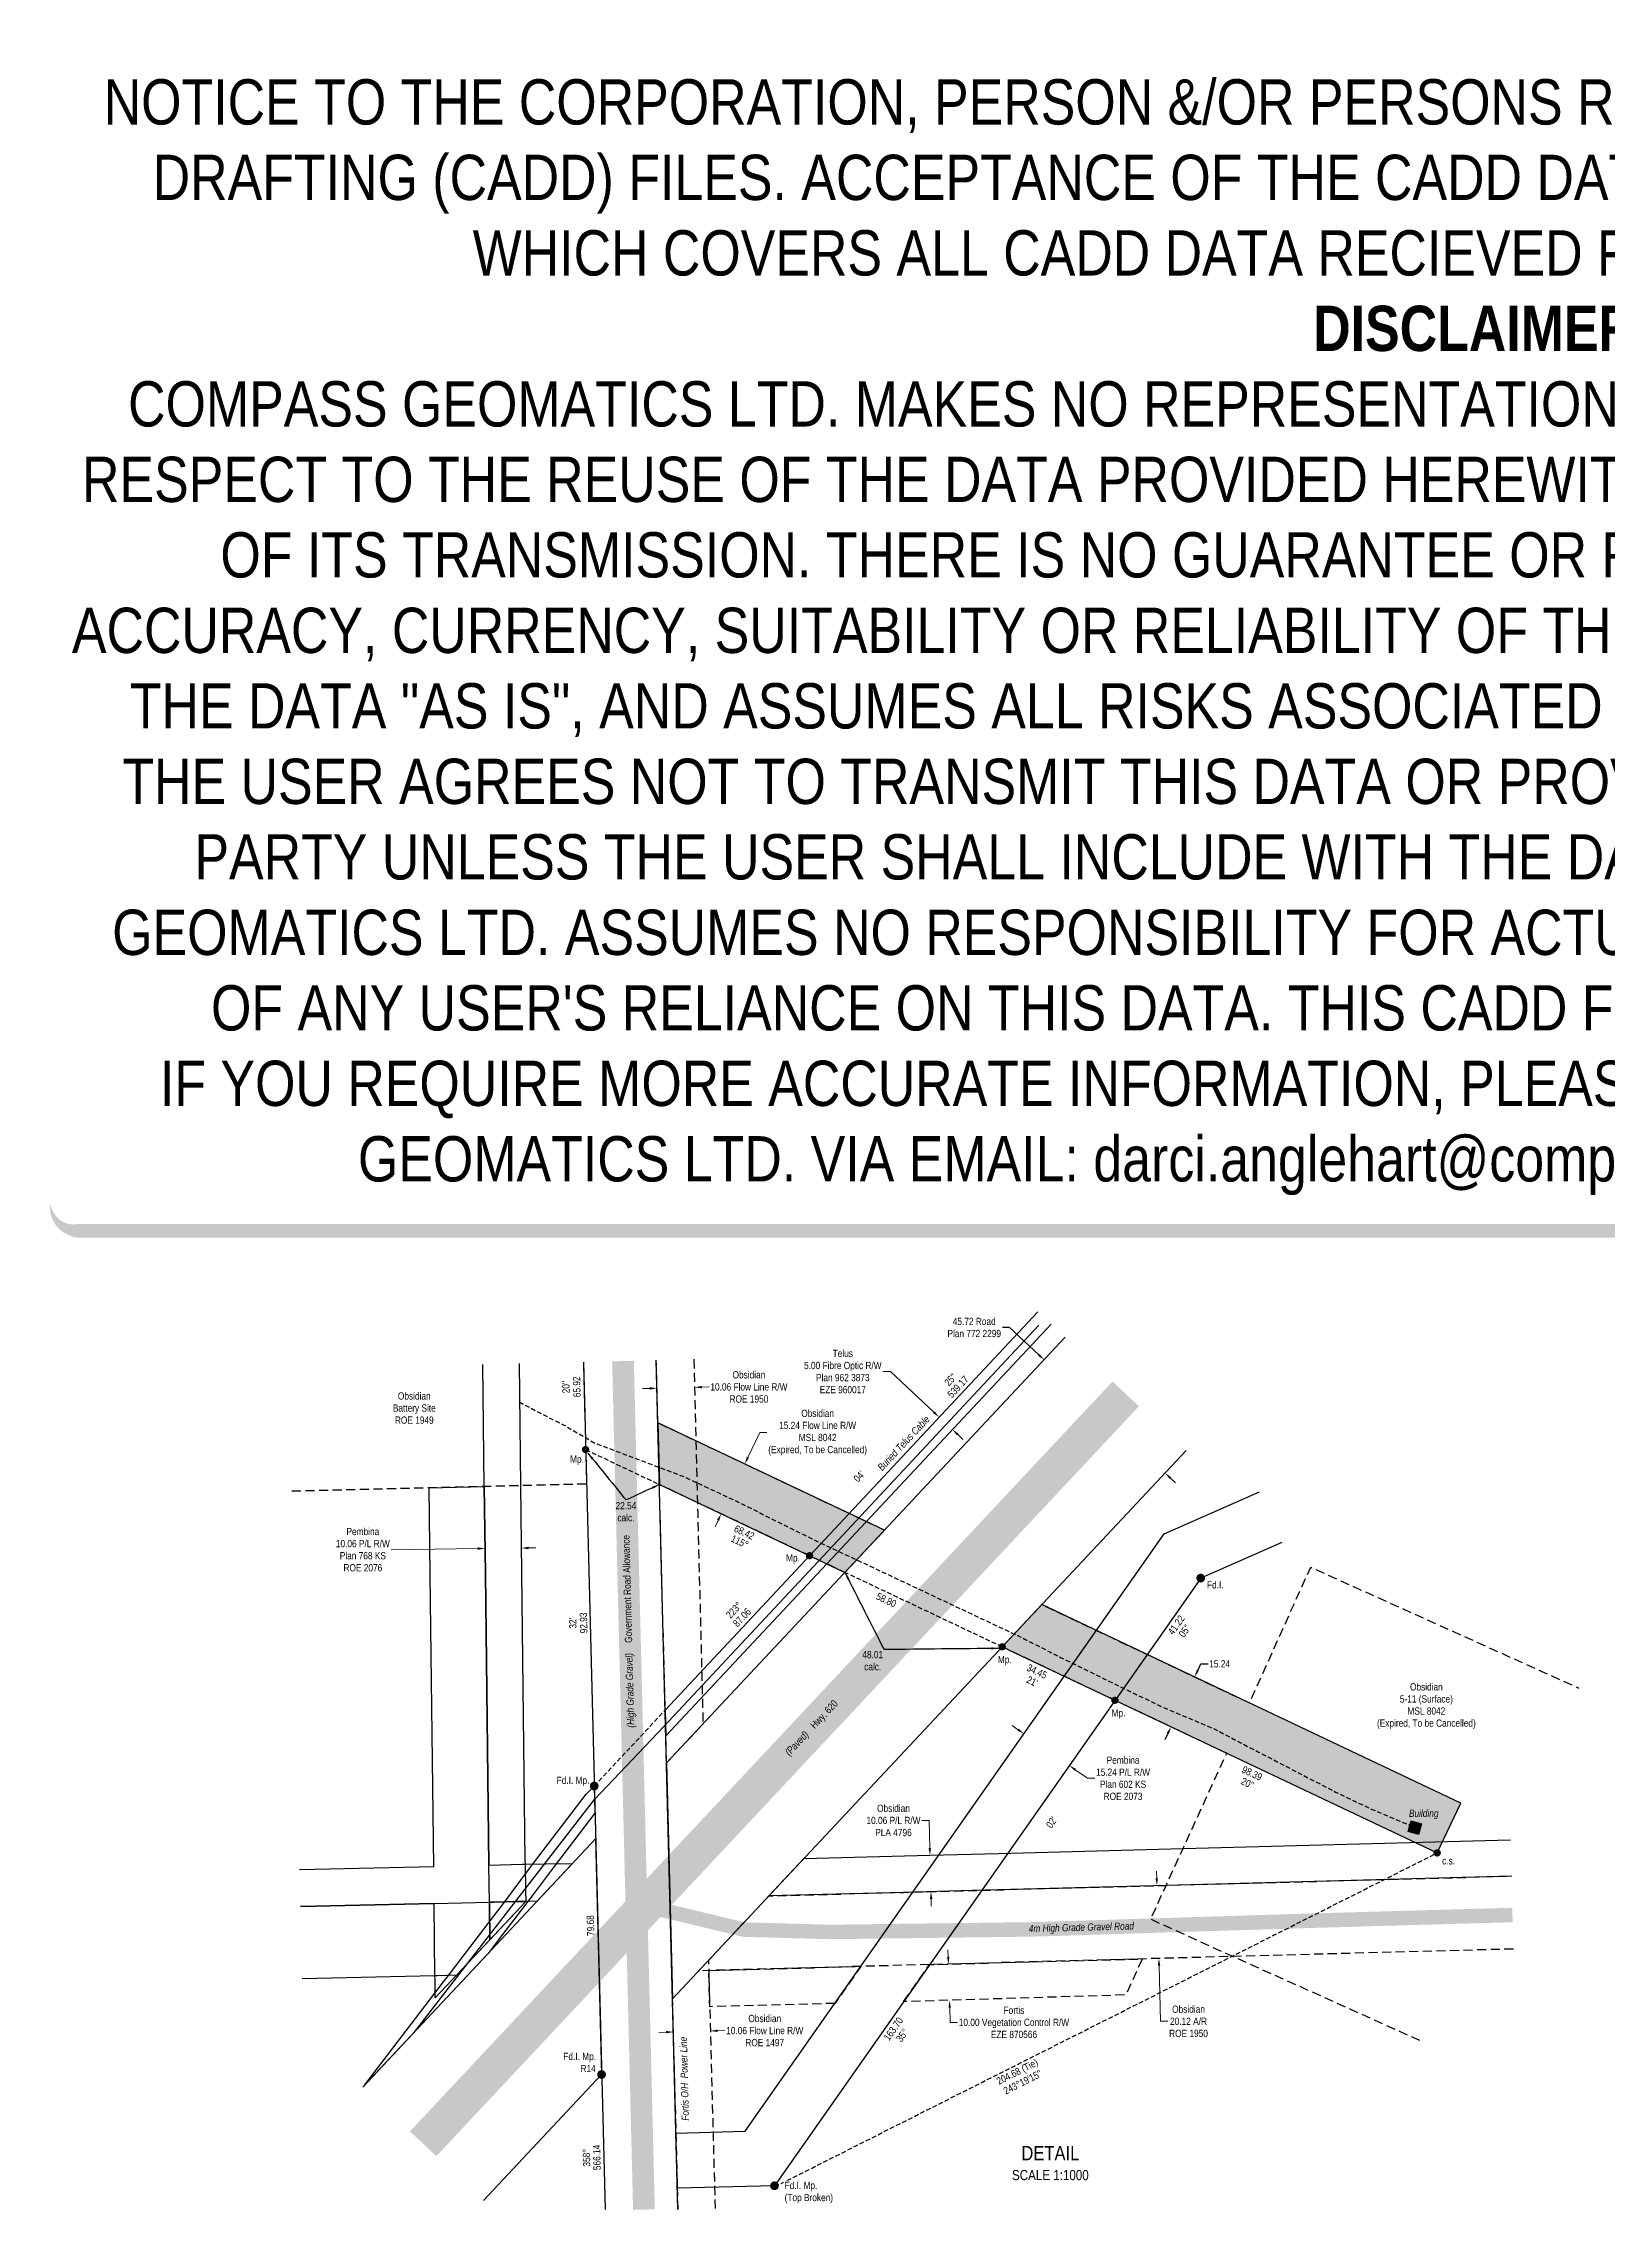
# Model space of a CAD drawing. Extents: x 616550 to 620498, y 5886906 to 5889910.
# Drawn here: x 616550 to 618707, y 5886906 to 5889910 of the extents above; entities that cross this region are included whole.
import ezdxf
from ezdxf.enums import TextEntityAlignment as Align

# ---------------------------------------------------------------- set-up
doc = ezdxf.new("R2010")
doc.units = 0
doc.header["$LTSCALE"] = 5
doc.header["$PDMODE"] = 34
doc.header["$PDSIZE"] = 0.03
for name, pattern in [('foc-ACCESSROAD', [3.75, 2.5, -1.25]), ('foc-FLOWLINE', [3.75, 2.5, -1.25]), ('foc-TIELINE', [1.875, 1.25, -0.625]), ('UG_PIPE', [1.875, 1.25, -0.625])]:
    doc.linetypes.add(name, pattern=pattern)
doc.layers.get('Defpoints').update_dxf_attribs({"color": 9})
for name, color, linetype in [('AS-PIPE-UG', 44, 'UG_PIPE'), ('AS-POWER', 104, 'foc-POWER'), ('AS-POWER-T', 104, 'Continuous'), ('AS-ROADS', 254, 'Continuous'), ('AS-TELUS', 224, 'foc-TEL'), ('C-AR', 13, 'foc-ACCESSROAD'), ('C-FLOWLINE', 13, 'foc-FLOWLINE'), ('C-RW', 13, 'Continuous'), ('C-WS', 13, 'foc-ACCESSROAD'), ('DETAIL-T', 7, 'Continuous'), ('F-EZE', 190, 'foc-FLOWLINE'), ('F-RW', 190, 'Continuous'), ('L-BD', 7, 'Continuous'), ('L-MON', 1, 'Continuous'), ('L-ROAD-T', 7, 'Continuous'), ('L-SEC', 7, 'Continuous'), ('L-TIE', 7, 'foc-TIELINE'), ('L-TITLEDB', 4, 'Continuous'), ('L-TITLEDB-T', 4, 'Continuous'), ('P-PROPOSED', 10, 'Continuous'), ('P-PROPOSED-H', 21, 'Continuous'), ('P-TXT', 4, 'Continuous')]:
    doc.layers.add(name, color=color, linetype=linetype)
doc.layers.add('AS-STRUCTURE', color=7, linetype='Continuous', lineweight=30, true_color=0x595959)
doc.layers.add('AS-STRUCTURE-H', color=7, linetype='Continuous', true_color=0xa8a8a8)
doc.layers.add('AS-STRUCTURE-T', color=7, linetype='Continuous', true_color=0x454545)
for name, color, linetype, lineweight in [('C-AR-T', 13, 'Continuous', 9), ('C-FLOWLINE-T', 13, 'Continuous', 9), ('C-RW-T', 13, 'Continuous', 9), ('C-WS-T', 13, 'Continuous', 9), ('F-EZE-T', 190, 'Continuous', 9), ('F-RW-T', 190, 'Continuous', 9), ('T-TEXT', 48, 'Continuous', 18)]:
    doc.layers.add(name, color=color, linetype=linetype, lineweight=lineweight)
doc.layers.add('DISCLAIMER', color=7, linetype='Continuous', plot=False)
doc.styles.add('80', font='ARIALN.TTF', dxfattribs={"height": 10})
doc.styles.add('80CG', font='ARIALN.TTF', dxfattribs={"height": 10})
doc.styles.add('80L', font='ARIALN.TTF', dxfattribs={"height": 10})
doc.styles.add('80LS', font='ARIALNI.TTF', dxfattribs={"height": 10})
doc.styles.add('foc-LtypeFont', font='ARIALN.TTF', dxfattribs={"height": 7.35})
doc.linetypes.add('foc-POWER', pattern='A,6,-1,["P",foc-LtypeFont,S=0.2,R=0,X=-0.625,Y=-0.75],-1.24,4', length=12.24)
doc.linetypes.add('foc-TEL', pattern='A,2,-1,["T",foc-LtypeFont,S=0.2,R=0,X=-0.425,Y=-0.75],-1.24,8', length=12.24)
doc.dimstyles.new('Compass 5 000', dxfattribs={"dimscale": 5, "dimtxt": 9, "dimasz": 2, "dimexe": 0.2, "dimexo": 0.0625, "dimgap": 0.5, "dimtad": 0, "dimtih": 1, "dimtoh": 1, "dimzin": 0, "dimdsep": 46, "dimtxsty": '80CG', "dimcen": 0.1, "dimse1": 1, "dimse2": 1, "dimclrd": 256, "dimclrt": 256, "dimaunit": 1, "dimadec": 4, "dimazin": 0, "dimtfac": 0.06, "dimtofl": 0, "dimtmove": 0, "dimatfit": 1, "dimfxl": 0.2, "dimtolj": 1, "dimtzin": 0, "dimlwd": -1, "dimarcsym": 0})

# ---------------------------------------------------------------- blocks, each defined once
blk = doc.blocks.new('fdia')
at = {"color": 255, "const_width": 1}
blk.add_lwpolyline([(-0.5, 0, 1), (0.5, 0, 1)], format="xyb", close=True, dxfattribs=at)
blk = doc.blocks.new('Fdiaa')
blk.add_blockref('fdia', (0, 0))
blk = doc.blocks.new('fdib')
at = {"color": 1, "const_width": 1.6}
blk.add_lwpolyline([(-0.4, 0, 1), (0.4, 0, 1)], format="xyb", close=True, dxfattribs=at)
at = {"color": 1}
blk.add_circle((0, 0), 0.8, dxfattribs=at)
blk = doc.blocks.new('Fdibb')
blk.add_blockref('fdib', (0, 0))
blk = doc.blocks.new('fdicc')
for name in ['Fdibb', 'Fdiaa']:
    blk.add_blockref(name, (0, 0))
blk = doc.blocks.new('FDI')
blk.add_blockref('fdicc', (0, 0))
blk = doc.blocks.new('PLIA')
at = {"color": 255, "const_width": 1}
blk.add_lwpolyline([(-0.5, 0, 1), (0.5, 0, 1)], format="xyb", close=True, dxfattribs=at)
blk = doc.blocks.new('PLIAA')
blk.add_blockref('PLIA', (0, 0))
blk = doc.blocks.new('PLIB')
at = {"color": 1}
blk.add_circle((0, 0), 0.8, dxfattribs=at)
blk = doc.blocks.new('PLIBB')
blk.add_blockref('PLIB', (0, 0))
blk = doc.blocks.new('PLICC')
for name in ['PLIAA', 'PLIBB']:
    blk.add_blockref(name, (0, 0))
blk = doc.blocks.new('PLI')
blk.add_blockref('PLICC', (0, 0))
blk = doc.blocks.new('*D454')
at = {"layer": 'Defpoints', "color": 0, "transparency": 16777216}
for p in [(618141.3, 5887654.5), (618105.2, 5887587.3), (618108.7, 5887585.6)]:
    blk.add_point(p, dxfattribs=at)
at = {"layer": 'P-TXT', "transparency": 16777216}
for p, q in [((618142.1, 5887665.2), (618146.3, 5887674.2)), ((618146.3, 5887674.2), (618156.3, 5887674.2)), ((618100.9, 5887578.3), (618096.6, 5887569.2))]:
    blk.add_line(p, q, dxfattribs=at)
for points in [[(618140.6, 5887665.9), (618143.6, 5887664.5), (618137.8, 5887656.2)], [(618099.4, 5887579), (618102.4, 5887577.6), (618105.2, 5887587.3)]]:
    blk.add_solid(points, dxfattribs=at)
at = {"layer": 'P-TXT', "transparency": 16777216, "insert": (618172.3, 5887674.2), "char_height": 10, "attachment_point": 5, "style": '80CG'}
blk.add_mtext('\\A1;15.24', dxfattribs=at)
blk = doc.blocks.new('*D455')
at = {"layer": 'C-FLOWLINE-T', "transparency": 16777216}
for p, q in [((617521.6, 5887959.2), (617537.9, 5887993.5)), ((617537.9, 5887993.5), (617547.9, 5887993.5)), ((617480.4, 5887872.3), (617476.2, 5887863.2))]:
    blk.add_line(p, q, dxfattribs=at)
for points in [[(617520.1, 5887959.9), (617523.1, 5887958.5), (617517.3, 5887950.2)], [(617478.9, 5887873), (617481.9, 5887871.6), (617484.7, 5887881.3)]]:
    blk.add_solid(points, dxfattribs=at)
at = {"layer": 'Defpoints', "color": 0, "transparency": 16777216}
for p in [(617517.3, 5887950.2), (617571.5, 5887924.5), (617538.9, 5887855.7)]:
    blk.add_point(p, dxfattribs=at)
at = {"layer": 'C-FLOWLINE-T', "transparency": 16777216, "insert": (617617.8, 5887993.5), "char_height": 10, "attachment_point": 5, "style": '80CG'}
blk.add_mtext('\\A1;Obsidian\\P15.24 Flow Line R/W\\PMSL 8042\\P(Expired, To be Cancelled)', dxfattribs=at)
blk = doc.blocks.new('*D456')
at = {"layer": 'Defpoints', "color": 0, "transparency": 16777216}
for p in [(617883.5, 5887550.7), (617964.8, 5887533.9), (617945.9, 5887506.9)]:
    blk.add_point(p, dxfattribs=at)
at = {"layer": 'F-RW-T', "transparency": 16777216}
for p, q in [((617894.3, 5887583.4), (617886.1, 5887589.1)), ((617973, 5887528.2), (617990, 5887516.3)), ((617990, 5887516.3), (618000, 5887516.3))]:
    blk.add_line(p, q, dxfattribs=at)
for points in [[(617895.2, 5887584.8), (617893.3, 5887582), (617902.5, 5887577.7)], [(617974, 5887529.6), (617972.1, 5887526.8), (617964.8, 5887533.9)]]:
    blk.add_solid(points, dxfattribs=at)
at = {"layer": 'F-RW-T', "transparency": 16777216, "insert": (618039.1, 5887516.3), "char_height": 10, "attachment_point": 5, "style": '80CG'}
blk.add_mtext('\\A1;Pembina\\P15.24 P/L R/W\\PPlan 602 KS\\PROE 2073', dxfattribs=at)
blk = doc.blocks.new('*D457')
at = {"layer": 'C-RW-T', "transparency": 16777216}
for p, q in [((617771.5, 5887458.1), (617761.5, 5887458.1)), ((617772.5, 5887420.2), (617771.5, 5887458.1)), ((617774.4, 5887349.9), (617774.6, 5887339.9))]:
    blk.add_line(p, q, dxfattribs=at)
for points in [[(617774.2, 5887420.3), (617770.8, 5887420.2), (617772.8, 5887410.2)], [(617776, 5887349.9), (617772.7, 5887349.9), (617774.1, 5887359.9)]]:
    blk.add_solid(points, dxfattribs=at)
at = {"layer": 'Defpoints', "color": 0, "transparency": 16777216}
for p in [(617772.8, 5887410.2), (617683.5, 5887407.8), (617684.9, 5887357.5)]:
    blk.add_point(p, dxfattribs=at)
at = {"layer": 'C-RW-T', "transparency": 16777216, "insert": (617722.4, 5887458.1), "char_height": 10, "attachment_point": 5, "style": '80CG'}
blk.add_mtext('\\A1;Obsidian\\P10.06 P/L R/W\\PPLA 4796', dxfattribs=at)
blk = doc.blocks.new('*D458')
at = {"layer": 'C-RW-T', "transparency": 16777216}
for p, q in [((618085.6, 5887378.2), (618085.3, 5887388.2)), ((618088.8, 5887257.7), (618090.8, 5887180.9)), ((618090.8, 5887180.9), (618100.8, 5887180.9))]:
    blk.add_line(p, q, dxfattribs=at)
for points in [[(618087.2, 5887378.3), (618083.9, 5887378.2), (618085.8, 5887368.2)], [(618090.5, 5887257.7), (618087.1, 5887257.7), (618088.5, 5887267.7)]]:
    blk.add_solid(points, dxfattribs=at)
at = {"layer": 'Defpoints', "color": 0, "transparency": 16777216}
for p in [(617929.3, 5887364), (617932, 5887263.5), (618088.5, 5887267.7)]:
    blk.add_point(p, dxfattribs=at)
at = {"layer": 'C-RW-T', "transparency": 16777216, "insert": (618129.4, 5887180.9), "char_height": 10, "attachment_point": 5, "style": '80CG'}
blk.add_mtext('\\A1;Obsidian\\P20.12 A/R\\PROE 1950', dxfattribs=at)
blk = doc.blocks.new('*D459')
at = {"layer": 'Defpoints', "color": 0, "transparency": 16777216}
for p in [(617897.1, 5887262.6), (617799.7, 5887210), (617898.6, 5887212.9)]:
    blk.add_point(p, dxfattribs=at)
at = {"layer": 'F-EZE-T', "transparency": 16777216}
for p, q in [((617797.9, 5887269.6), (617797.6, 5887279.6)), ((617800, 5887200), (617800.7, 5887179.4)), ((617800.7, 5887179.4), (617810.7, 5887179.4))]:
    blk.add_line(p, q, dxfattribs=at)
for points in [[(617799.6, 5887269.6), (617796.3, 5887269.5), (617798.2, 5887259.6)], [(617801.7, 5887200), (617798.4, 5887199.9), (617799.7, 5887210)]]:
    blk.add_solid(points, dxfattribs=at)
at = {"layer": 'F-EZE-T', "transparency": 16777216, "insert": (617888.6, 5887179.4), "char_height": 10, "attachment_point": 5, "style": '80CG'}
blk.add_mtext('\\A1;Fortis\\P10.00 Vegetation Control R/W\\PEZE 870566', dxfattribs=at)
blk = doc.blocks.new('*D460')
at = {"layer": 'C-AR-T', "transparency": 16777216}
for p, q in [((617408.9, 5887166), (617398.9, 5887165.7)), ((617479.8, 5887167.9), (617489.8, 5887168.1))]:
    blk.add_line(p, q, dxfattribs=at)
for points in [[(617479.7, 5887169.5), (617479.8, 5887166.2), (617469.8, 5887167.6)], [(617408.8, 5887167.6), (617408.9, 5887164.3), (617418.9, 5887166.3)]]:
    blk.add_solid(points, dxfattribs=at)
at = {"layer": 'Defpoints', "color": 0, "transparency": 16777216}
for p in [(617419.5, 5887144.1), (617469.8, 5887167.6), (617470.4, 5887145.4)]:
    blk.add_point(p, dxfattribs=at)
at = {"layer": 'C-AR-T', "transparency": 16777216, "insert": (617544.8, 5887168.1), "char_height": 10, "attachment_point": 5, "style": '80CG'}
blk.add_mtext('\\A1;Obsidian\\P10.06 Flow Line R/W\\PROE 1497', dxfattribs=at)
blk = doc.blocks.new('*D461')
at = {"layer": 'Defpoints', "color": 0, "transparency": 16777216}
for p in [(617924.7, 5888087.9), (617930.2, 5888093.8), (618091.5, 5887931.7)]:
    blk.add_point(p, dxfattribs=at)
at = {"layer": 'L-TITLEDB-T', "transparency": 16777216}
for p, q in [((617882.6, 5888138.4), (617872.6, 5888138.4)), ((617922.9, 5888100.6), (617882.6, 5888138.4)), ((618104.3, 5887930.8), (618111.6, 5887923.9))]:
    blk.add_line(p, q, dxfattribs=at)
for points in [[(617924, 5888101.8), (617921.8, 5888099.4), (617930.2, 5888093.8)], [(618105.4, 5887932), (618103.2, 5887929.5), (618097, 5887937.6)]]:
    blk.add_solid(points, dxfattribs=at)
at = {"layer": 'L-TITLEDB-T', "transparency": 16777216, "insert": (617833.8, 5888138.4), "char_height": 10, "attachment_point": 5, "style": '80CG'}
blk.add_mtext('\\A1;45.72 Road\\PPlan 772 2299', dxfattribs=at)
blk = doc.blocks.new('*D462')
at = {"layer": 'Defpoints', "color": 0, "transparency": 16777216}
for p in [(617781.3, 5888010.2), (617785.5, 5888014.7), (617799.5, 5887993.1)]:
    blk.add_point(p, dxfattribs=at)
at = {"layer": 'F-RW-T', "transparency": 16777216}
for p, q in [((617718.2, 5888077.6), (617708.2, 5888077.6)), ((617778.2, 5888021.5), (617718.2, 5888077.6)), ((617811, 5887990.8), (617818.3, 5887983.9))]:
    blk.add_line(p, q, dxfattribs=at)
for points in [[(617779.3, 5888022.7), (617777, 5888020.3), (617785.5, 5888014.7)], [(617812.2, 5887992), (617809.9, 5887989.5), (617803.7, 5887997.6)]]:
    blk.add_solid(points, dxfattribs=at)
at = {"layer": 'F-RW-T', "transparency": 16777216, "insert": (617652.5, 5888077.6), "char_height": 10, "attachment_point": 5, "style": '80CG'}
blk.add_mtext('\\A1;Telus\\P5.00 Fibre Optic R/W\\PPlan 962 3873\\PEZE 960017', dxfattribs=at)
blk = doc.blocks.new('*D463')
at = {"layer": 'C-FLOWLINE-T', "transparency": 16777216}
for p, q in [((617386.2, 5888054.3), (617376.2, 5888054.1)), ((617458, 5888056.2), (617468, 5888056.4))]:
    blk.add_line(p, q, dxfattribs=at)
for points in [[(617386.1, 5888056), (617386.2, 5888052.7), (617396.1, 5888054.6)], [(617458, 5888057.8), (617458.1, 5888054.5), (617448, 5888055.9)]]:
    blk.add_solid(points, dxfattribs=at)
at = {"layer": 'Defpoints', "color": 0, "transparency": 16777216}
for p in [(617396.1, 5888054.6), (617448, 5888055.9), (617448, 5888055.9)]:
    blk.add_point(p, dxfattribs=at)
at = {"layer": 'C-FLOWLINE-T', "transparency": 16777216, "insert": (617523, 5888056.4), "char_height": 10, "attachment_point": 5, "style": '80CG'}
blk.add_mtext('\\A1;Obsidian\\P10.06 Flow Line R/W\\PROE 1950', dxfattribs=at)
blk = doc.blocks.new('*D464')
at = {"layer": 'Defpoints', "color": 0, "transparency": 16777216}
for p in [(617158.9, 5887833.4), (617159.2, 5887814), (617209.3, 5887814.6)]:
    blk.add_point(p, dxfattribs=at)
at = {"layer": 'F-RW-T', "transparency": 16777216}
for p, q in [((617149, 5887833.3), (617029.5, 5887831.8)), ((617219, 5887834.2), (617229, 5887834.3))]:
    blk.add_line(p, q, dxfattribs=at)
for points in [[(617148.9, 5887835), (617149, 5887831.6), (617158.9, 5887833.4)], [(617219, 5887835.8), (617219, 5887832.5), (617209, 5887834)]]:
    blk.add_solid(points, dxfattribs=at)
at = {"layer": 'F-RW-T', "transparency": 16777216, "insert": (616990.4, 5887831.8), "char_height": 10, "attachment_point": 5, "style": '80CG'}
blk.add_mtext('\\A1;Pembina\\P10.06 P/L R/W\\PPlan 768 KS\\PROE 2076', dxfattribs=at)
blk = doc.blocks.new('Disclaimer_Legal')
at = {"layer": 'DISCLAIMER', "color": 254, "flags": 128}
blk.add_lwpolyline([(-3612.9, -1104.6, 37.5, 37.5, 0), (4096.1, -1104.6, 37.5, 37.5, 0.414214), (4171.1, -1029.6, 37.5, 37.5, 0), (4171.1, 2078.7, 37.5, 0, 0.414214), (4096.1, 2153.7, 0, 0, 0), (-3612.9, 2153.7, 0, 0, 0.414214), (-3687.9, 2078.7, 0, 0, 0), (-3687.9, -1029.6, 0, 37.5, 0.414214)], format="xyseb", close=True, dxfattribs=at)
at = {"layer": 'DISCLAIMER', "color": 254, "insert": (241.6, 533.9), "char_height": 125, "width": 7717.568, "attachment_point": 5, "style": '80'}
blk.add_mtext('NOTICE TO THE CORPORATION, PERSON &/OR PERSONS REGARDING THIS COMPUTER AIDED DESIGN AND DRAFTING (CADD) FILES. ACCEPTANCE OF THE CADD DATA IS BASED ON THE FOLLOWING DISCLAIMER WHICH COVERS ALL CADD DATA RECIEVED FROM COMPASS GEOMATICS LTD.\\P{\\fArial Narrow|b1|i0|c0|p34;DISCLAIMER}\\PCOMPASS GEOMATICS LTD. MAKES NO REPRESENTATION OR WARRANTIES, EXPRESS OR IMPLIED, WITH RESPECT TO THE REUSE OF THE DATA PROVIDED HEREWITH, REGARDLESS OF ITS FORMAT OR THE MEANS OF ITS TRANSMISSION. THERE IS NO GUARANTEE OR REPRESENTATION TO THE USER AS TO THE ACCURACY, CURRENCY, SUITABILITY OR RELIABILITY OF THIS DATA FOR ANY PURPOSE. THE USER ACCEPTS THE DATA "AS IS", AND ASSUMES ALL RISKS ASSOCIATED WITH ITS USE. BY ACCEPTANCE OF THIS DATA, THE USER AGREES NOT TO TRANSMIT THIS DATA OR PROVIDE ACCESS OR ANY PART OF IT TO ANOTHER PARTY UNLESS THE USER SHALL INCLUDE WITH THE DATA A COPY OF THIS DISCLAIMER. COMPASS GEOMATICS LTD. ASSUMES NO RESPONSIBILITY FOR ACTUAL OR CONSEQUENTIAL DAMAGE AS A RESULT OF ANY USER\'S RELIANCE ON THIS DATA. THIS CADD FILE IS FOR ILLUSTRATION PURPOSES ONLY.\\PIF YOU REQUIRE MORE ACCURATE INFORMATION, PLEASE CONTACT DARCI ANGLEHART AT COMPASS GEOMATICS LTD. VIA EMAIL: darci.anglehart@compassgeomatics.ca OR CELL: 506-961-7292', dxfattribs=at)

msp = doc.modelspace()

# ---------------------------------------------------------------- hatches: boundary and pattern name
at = {"layer": 'AS-STRUCTURE-H'}
h = msp.add_hatch(color=256, dxfattribs=at)
h.dxf.hatch_style = 1
h.paths.add_polyline_path([(618432.287, 5887443.073), (618436.492, 5887457.573), (618450.897, 5887453.288), (618446.507, 5887438.783)])
at = {"layer": 'P-PROPOSED-H'}
h = msp.add_hatch(color=256, dxfattribs=at)
h.dxf.hatch_style = 1
h.paths.add_polyline_path([(617655.475, 5887800.409), (617710.148, 5887858.794), (617397.363, 5888007.013), (617399.54, 5887921.689)])
h = msp.add_hatch(color=256, dxfattribs=at)
h.dxf.hatch_style = 1
h.paths.add_polyline_path([(618472.347, 5887413.318), (618504.966, 5887482.154), (617926.993, 5887756.038), (617872.32, 5887697.653), (618027.928, 5887623.915)])

# ---------------------------------------------------------------- linework, layer by layer
at = {"layer": 'AS-PIPE-UG', "flags": 128}
msp.add_lwpolyline([(617206.062, 5888035.673), (617251.772, 5888011.763), (617268.832, 5888003.298), (617277.542, 5887998.198), (617310.822, 5887978.773), (617433.672, 5887932.473), (617508.577, 5887897.373), (617611.582, 5887845.858), (617675.477, 5887816.018), (617850.487, 5887733.533), (617897.332, 5887711.573), (617953.757, 5887682.718), (618017.467, 5887651.363), (618091.747, 5887615.443), (618164.797, 5887584.548), (618225.872, 5887552.578), (618332.172, 5887497.383), (618381.592, 5887473.803), (618433.847, 5887451.863)], dxfattribs=at)
at = {"layer": 'AS-POWER', "flags": 128}
msp.add_lwpolyline([(617425.075, 5886921.075), (617395.162, 5888093.28)], dxfattribs=at)
at = {"layer": 'AS-ROADS', "flags": 128}
for points, const_width in [([(617378.166, 5886921.075), (617349.276, 5888092.129)], 29.989), ([(617073.592, 5887011.847), (617394.817, 5887354.886), (617492.745, 5887459.464), (618042.736, 5888046.805)], 49.982), ([(617399.087, 5887335.623), (617515.977, 5887307.503), (617635.282, 5887304.263), (617916.862, 5887307.813), (618130.867, 5887314.543), (618283.462, 5887319.263), (618396.112, 5887322.583), (618576.272, 5887327.637)], 19.993)]:
    msp.add_lwpolyline(points, dxfattribs=dict(at, const_width=const_width))
at = {"layer": 'AS-STRUCTURE', "flags": 128}
msp.add_lwpolyline([(618432.287, 5887443.073), (618436.492, 5887457.573), (618450.897, 5887453.288), (618446.507, 5887438.783)], close=True, dxfattribs=at)
at = {"layer": 'AS-TELUS', "flags": 128}
msp.add_lwpolyline([(617061.138, 5887165.71), (617310.029, 5887486.854), (617405.414, 5887587.735), (617652.245, 5887851.431), (617923.015, 5888141.529)], dxfattribs=at)
at = {"layer": 'C-AR', "flags": 128}
msp.add_lwpolyline([(617710.148, 5887858.794), (617655.475, 5887800.409), (617399.54, 5887921.689), (617397.363, 5888007.013), (617710.148, 5887858.794)], close=True, dxfattribs=at)
at = {"layer": 'C-FLOWLINE', "flags": 128}
msp.add_lwpolyline([(617447.052, 5888094.582), (617450.259, 5887966.787), (617452.383, 5887882.096), (617457.854, 5887663.919), (617458.747, 5887628.35), (617459.678, 5887591.315), (617409.343, 5887537.562), (617395.162, 5888093.28)], dxfattribs=at)
at = {"layer": 'C-RW', "flags": 128}
for points in [[(616902.877, 5887390.259), (617088.098, 5887394.695), (617083.152, 5887796.785), (617081.673, 5887917.021), (617157.9, 5887918.894), (617159.377, 5887798.61), (617164.317, 5887396.517), (617210.121, 5887397.615), (617214.17, 5887397.713), (617242.734, 5887398.397), (617279.488, 5887398.889), (617230.659, 5887346.744), (617203.151, 5887346.102), (617171.107, 5887345.388), (617164.949, 5887345.25), (617165.044, 5887337.274), (617165.538, 5887296.692), (617165.564, 5887293.364), (617090.286, 5887213.137), (617089.984, 5887239.213), (617089.929, 5887243.76), (617088.731, 5887343.554), (616904.235, 5887339.45)], [(618574.844, 5887381.279), (618098.542, 5887368.558), (617831.081, 5887361.42), (617736.285, 5887358.89), (617550.46, 5887353.935), (617598.815, 5887405.574), (617772.351, 5887410.205), (617867.141, 5887412.735), (618121.935, 5887419.533), (618573.505, 5887431.592)], [(616904.235, 5887339.45), (617088.731, 5887343.554), (617164.949, 5887345.25), (617171.107, 5887345.388), (617203.151, 5887346.102), (617215.202, 5887346.369), (617119.778, 5887244.534), (617093.533, 5887243.85), (617089.929, 5887243.76), (616906.908, 5887239.38)]]:
    msp.add_lwpolyline(points, dxfattribs=at)
at = {"layer": 'C-WS', "flags": 128}
for points in [[(617294.629, 5888090.757), (617298.926, 5887922.366), (617208.032, 5887920.125), (617157.9, 5887918.894), (617081.673, 5887917.021), (616905.369, 5887912.693), (616888.928, 5887912.291)], [(618448.497, 5887154.285), (618295.886, 5887223.081), (618190.273, 5887270.381), (618077.247, 5887321.646), (618098.542, 5887368.558), (618121.935, 5887419.533), (618182.184, 5887550.818), (617872.32, 5887697.653), (617926.993, 5887756.038), (618213.548, 5887620.248), (618297.926, 5887807.589), (618667.831, 5887640.836)], [(618577.521, 5887280.689), (618190.273, 5887270.381), (618052.264, 5887266.722), (617758.998, 5887258.852), (617664.186, 5887256.308), (617455.652, 5887250.715), (617455.601, 5887252.634), (617550.46, 5887353.935), (617736.285, 5887358.89), (617831.081, 5887361.42), (618098.542, 5887368.558), (618574.844, 5887381.279)], [(617425.324, 5886921.075), (617422.545, 5887030.52), (617417.648, 5887212.105), (617467.161, 5887264.979), (617467.533, 5887251.039), (617468.871, 5887201.028), (617473.399, 5887031.54), (617475.434, 5886955.373), (617476.351, 5886921.075)]]:
    msp.add_lwpolyline(points, dxfattribs=at)
at = {"layer": 'F-EZE', "flags": 128}
for points in [[(617736.354, 5887208.038), (617772.22, 5887259.196), (618065.468, 5887267.043), (618043.023, 5887217.313), (617736.354, 5887208.038)], [(617641.628, 5887205.617), (617468.871, 5887201.028), (617467.533, 5887251.034), (617677.411, 5887256.656), (617641.628, 5887205.617)]]:
    msp.add_lwpolyline(points, close=True, dxfattribs=at)
at = {"layer": 'F-RW'}
for points in [[(617921.587, 5888160.251), (617407.485, 5887610.372), (617408.394, 5887574.751), (617939.829, 5888143.169)], [(617206.067, 5888088.535), (617208.032, 5887920.125), (617209.437, 5887799.811), (617214.069, 5887402.901), (617214.17, 5887397.713), (617215.003, 5887361.665), (617215.202, 5887346.369), (617165.564, 5887293.364), (617165.538, 5887296.692), (617165.044, 5887337.274), (617164.949, 5887345.25), (617164.317, 5887396.517), (617159.377, 5887798.61), (617157.9, 5887918.894), (617155.831, 5888087.274)], [(618258.003, 5887841.778), (618146.192, 5887792.598), (617558.232, 5886953.978), (617424.323, 5886950.561), (617422.379, 5887026.709), (617517.904, 5887029.147), (618096.04, 5887853.755), (618227.358, 5887911.449)]]:
    msp.add_lwpolyline(points, dxfattribs=at)
msp.add_lwpolyline([(617163.311, 5887274.561), (616992.999, 5887093.091), (617101.756, 5887235.326), (617105.303, 5887239.965), (617176.764, 5887333.428), (617182.823, 5887341.545), (617221.809, 5887393.793), (617225.755, 5887399.081), (617298.632, 5887494.609), (617309.542, 5887505.613), (617310.516, 5887468.094), (617254.421, 5887394.592), (617226.71, 5887357.845), (617214.867, 5887342.276), (617177.28, 5887292.846), (617163.311, 5887274.561)], close=True, dxfattribs=at)
at = {"layer": 'L-SEC'}
for p, q in [((617294.629, 5888090.757), (617324.478, 5886921.075)), ((617425.075, 5886921.075), (617395.162, 5888093.28))]:
    msp.add_line(p, q, dxfattribs=at)
at = {"layer": 'L-TIE'}
for p, q in [((617297.657, 5887969.968), (617399.54, 5887921.689)), ((617872.32, 5887697.653), (617655.475, 5887800.409)), ((617309.542, 5887505.613), (617407.485, 5887610.372)), ((617558.883, 5886952.687), (618472.347, 5887413.318))]:
    msp.add_line(p, q, dxfattribs=at)
at = {"layer": 'L-TITLEDB', "flags": 128}
for points in [[(617959.335, 5888124.903), (617409.343, 5887537.562), (617417.648, 5887212.105), (618126.138, 5887968.707)], [(616990.277, 5887090.038), (617311.415, 5887432.984), (617319.72, 5887107.526), (617156.906, 5886933.656)]]:
    msp.add_lwpolyline(points, dxfattribs=at)
at = {"layer": 'P-PROPOSED', "flags": 128}
msp.add_lwpolyline([(617655.475, 5887800.409), (617710.148, 5887858.794), (617397.363, 5888007.013), (617399.54, 5887921.689)], close=True, dxfattribs=at)

# ---------------------------------------------------------------- block references
at = {"xscale": 0.5, "yscale": 0.5, "zscale": 0.5}
msp.add_blockref('Disclaimer_Legal', (618403.246, 5888824.19), dxfattribs=at)
at = {"layer": 'L-MON', "xscale": 4.99821265, "yscale": 4.99821265, "zscale": 4.99821265}
for p in [(617297.657, 5887969.968), (617606.737, 5887823.508), (617872.382, 5887697.708), (618027.972, 5887623.978), (618472.347, 5887413.318)]:
    msp.add_blockref('PLI', p, dxfattribs=at)

# ---------------------------------------------------------------- texts
at = {"layer": 'AS-POWER-T', "insert": (617430.358, 5887043.315), "char_height": 9.99223, "attachment_point": 1, "rotation": 91.461944, "style": '80L'}
msp.add_mtext_dynamic_manual_height_columns('\\pi0.34668;{\\fArial Narrow|b0|i1|c0|p34;Fortis O/H  Power Line}', width=115.63809, gutter_width=49.979, heights=[0], dxfattribs=at)
at = {"layer": 'AS-STRUCTURE-T', "insert": (618433.219, 5887473.013), "char_height": 9.99643, "attachment_point": 1, "style": '80L'}
msp.add_mtext_dynamic_manual_height_columns('\\pi0.30617;{\\fArial Narrow|b0|i1|c0|p34;Building}', width=40.82988, gutter_width=50, heights=[0], dxfattribs=at)
at = {"layer": 'AS-TELUS', "insert": (617736.477, 5887978.768), "char_height": 9.99643, "width": 97.2003, "attachment_point": 5, "rotation": 46.92239, "style": '80CG'}
msp.add_mtext('\\A1;{\\fArial Narrow|b0|i1|c0|p34;Buried Telus Cable}', dxfattribs=at)
at = {"layer": 'DETAIL-T', "color": 3, "insert": (617938.833, 5886985.249), "char_height": 19.95249, "width": 176.51412, "attachment_point": 5, "style": '80CG'}
msp.add_mtext('DETAIL\\P{\\H0.7x;SCALE 1:1000}', dxfattribs=at)
at = {"layer": 'L-BD', "style": '80L'}
for s, height, rotation, p in [('65.92', 9.9964, 91.4618, (617285.502, 5888056.556)), ("25''", 9.9964, 46.9259, (617800.962, 5888066.381)), ('539.17', 9.9964, 46.9259, (617811.367, 5888056.652)), ("20''", 9.9964, 91.4618, (617270.513, 5888056.173)), ("04'", 9.9964, 46.9259, (617674.975, 5887933.07)), ('68.42', 9.9964, 334.6451, (617516.531, 5887855.742)), ('115°', 9.9964, 334.6451, (617510.431, 5887842.869)), ('58.80', 9.9964, 334.6451, (617712.535, 5887762.309)), ('92.93', 9.9964, 91.4618, (617294.888, 5887730.71)), ('223°', 9.9964, 46.9259, (617502.423, 5887748.51)), ('87.06', 9.9964, 46.9259, (617513.376, 5887738.269)), ('41.22', 9.9964, 54.9655, (618112.451, 5887727.93)), ("32'", 9.9964, 91.4618, (617279.898, 5887730.328)), ("05''", 9.9964, 54.9655, (618124.115, 5887719.752)), ("21'", 9.9964, 334.6451, (617913.9, 5887650.295)), ('34.45', 9.9964, 334.6451, (617920.321, 5887663.845)), ('98.39', 9.9964, 334.6451, (618217.063, 5887523.228)), ("20''", 9.9964, 334.6451, (618210.642, 5887509.678)), ("02'", 9.9964, 54.9655, (617940.405, 5887455.546)), ('79.68', 9.9964, 91.4618, (617304.478, 5887312.961)), ('163.70', 9.9964, 54.9655, (617722.231, 5887170.479)), ('35°', 9.9964, 54.9655, (617734.508, 5887161.872)), ('204.68 (Tie)', 9.99643, 26.6794, (617893.703, 5887110.336)), ("243°19'15''", 9.99643, 26.6794, (617900.435, 5887096.938)), ('358°', 9.9964, 91.4618, (617298.901, 5886992.702)), ('566.14', 9.9964, 91.4618, (617313.142, 5886993.065))]:
    msp.add_text(s, height=height, rotation=rotation, dxfattribs=at).set_placement(p, align=Align.MIDDLE)
at = {"layer": 'L-BD', "char_height": 9.9964, "width": 26.63891, "attachment_point": 2, "style": '80L'}
for s, insert in [('22.54\\Pcalc.', (617353.325, 5887897.584)), ('48.01\\Pcalc.', (617693.762, 5887691.97))]:
    msp.add_mtext(s, dxfattribs=dict(at, insert=insert))
at = {"layer": 'L-ROAD-T', "style": '80L'}
msp.add_text('Government Road Allowance', height=9.99643, rotation=91.461815, dxfattribs=at).set_placement((617355.062, 5887777.593), align=Align.MIDDLE_CENTER)
at = {"layer": 'L-TITLEDB-T', "insert": (617627.63, 5887603.649), "char_height": 10, "attachment_point": 5, "rotation": 46.850709, "style": '80CG'}
msp.add_mtext('\\A1;Hwy. 620', dxfattribs=at)
at = {"layer": 'T-TEXT', "style": '80LS'}
for s, height, rotation, p in [('(High Grade Gravel)', 9.99643, 91.461815, (617358.633, 5887637.689)), ('(Paved)', 9.9964, 46.880889, (617588.946, 5887564.737)), ('4m High Grade Gravel Road', 9.99643, 1.528834, (617981.538, 5887310.793))]:
    msp.add_text(s, height=height, rotation=rotation, dxfattribs=at).set_placement(p, align=Align.MIDDLE_CENTER)

# ---------------------------------------------------------------- dimensions: what is measured, and where the dimension line sits
at = {"layer": 'C-AR-T'}
dim = msp.add_linear_dim(base=(617469.764, 5887167.609), p1=(617419.483, 5887144.052), p2=(617470.357, 5887145.412), angle=1.530368, text='Obsidian\\P10.06 Flow Line R/W\\PROE 1497', dimstyle='Compass 5 000', dxfattribs=at)
dim.commit()
dim.dimension.update_dxf_attribs({"geometry": '*D460', "text_midpoint": (617544.757, 5887168.143), "dimtype": 161})
at = {"layer": 'C-FLOWLINE-T'}
for base, p1, p2, angle, text, picture, middle in [((617448.023, 5888055.901), (617396.148, 5888054.641), (617448.022, 5888055.942), 1.437497, 'Obsidian\\P10.06 Flow Line R/W\\PROE 1950', '*D463', (617523.017, 5888056.403)), ((617517.343, 5887950.158), (617538.9, 5887855.651), (617571.519, 5887924.486), 64.645144, 'Obsidian\\P15.24 Flow Line R/W\\PMSL 8042\\P(Expired, To be Cancelled)', '*D455', (617617.808, 5887993.474))]:
    dim = msp.add_linear_dim(base=base, p1=p1, p2=p2, angle=angle, text=text, dimstyle='Compass 5 000', dxfattribs=at)
    dim.commit()
    dim.dimension.update_dxf_attribs({"geometry": picture, "text_midpoint": middle, "dimtype": 161})
at = {"layer": 'C-RW-T'}
for base, p1, p2, angle, text, picture, middle in [((617772.756, 5887410.216), (617684.856, 5887357.519), (617683.514, 5887407.834), 91.528661, 'Obsidian\\P10.06 P/L R/W\\PPLA 4796', '*D457', (617722.392, 5887458.126)), ((618088.519, 5887267.694), (617929.326, 5887364.042), (617932.024, 5887263.495), 271.537037, 'Obsidian\\P20.12 A/R\\PROE 1950', '*D458', (618129.37, 5887180.937))]:
    dim = msp.add_linear_dim(base=base, p1=p1, p2=p2, angle=angle, text=text, dimstyle='Compass 5 000', dxfattribs=at)
    dim.commit()
    dim.dimension.update_dxf_attribs({"geometry": picture, "text_midpoint": middle, "dimtype": 161})
at = {"layer": 'F-EZE-T'}
dim = msp.add_linear_dim(base=(617799.741, 5887209.955), p1=(617897.126, 5887262.559), p2=(617898.626, 5887212.946), angle=271.732279, text='Fortis\\P10.00 Vegetation Control R/W\\PEZE 870566', dimstyle='Compass 5 000', dxfattribs=at)
dim.commit()
dim.dimension.update_dxf_attribs({"geometry": '*D459', "text_midpoint": (617888.598, 5887179.408), "dimtype": 161})
at = {"layer": 'F-RW-T'}
for base, p1, p2, angle, text, picture, middle in [((617785.463, 5888014.654), (617799.524, 5887993.1), (617781.268, 5888010.167), 136.925858, 'Telus\\P5.00 Fibre Optic R/W\\PPlan 962 3873\\PEZE 960017', '*D462', (617652.452, 5888077.583)), ((617158.949, 5887833.433), (617209.264, 5887814.611), (617159.188, 5887813.996), 180.70341, 'Pembina\\P10.06 P/L R/W\\PPlan 768 KS\\PROE 2076', '*D464', (616990.381, 5887831.843)), ((617964.84, 5887533.931), (617883.546, 5887550.669), (617945.916, 5887506.941), 324.965542, 'Pembina\\P15.24 P/L R/W\\PPlan 602 KS\\PROE 2073', '*D456', (618039.126, 5887516.263))]:
    dim = msp.add_linear_dim(base=base, p1=p1, p2=p2, angle=angle, text=text, dimstyle='Compass 5 000', dxfattribs=at)
    dim.commit()
    dim.dimension.update_dxf_attribs({"geometry": picture, "text_midpoint": middle, "dimtype": 161})
at = {"layer": 'L-TITLEDB-T'}
dim = msp.add_linear_dim(base=(617930.202, 5888093.792), p1=(618091.465, 5887931.679), p2=(617924.662, 5888087.876), angle=136.880889, text='45.72 Road\\PPlan 772 2299', dimstyle='Compass 5 000', dxfattribs=at)
dim.commit()
dim.dimension.update_dxf_attribs({"geometry": '*D461', "text_midpoint": (617833.831, 5888138.387), "dimtype": 161})
at = {"layer": 'P-TXT'}
dim = msp.add_linear_dim(base=(618105.164, 5887587.316), p1=(618141.315, 5887654.477), p2=(618108.696, 5887585.642), angle=244.645144, text='15.24', dimstyle='Compass 5 000', dxfattribs=at)
dim.commit()
dim.dimension.update_dxf_attribs({"geometry": '*D454', "text_midpoint": (618172.285, 5887674.224), "dimtype": 161})

# ---------------------------------------------------------------- leaders
at = {"layer": 'L-BD', "path_type": 1}
for points in [[(617300.825, 5887965.137), (617353.447, 5887900.471)], [(617399.54, 5887921.689), (617353.447, 5887900.471)], [(617655.475, 5887800.409), (617709.465, 5887693.908)], [(617867.424, 5887695.614), (617709.465, 5887693.908)]]:
    msp.add_leader(points, dimstyle='Compass 5 000', override={"dimgap": 0.5, "dimtad": 0}, dxfattribs=at)

# ---------------------------------------------------------------- next in the draw order: texts
at = {"layer": 'C-WS-T', "char_height": 10, "attachment_point": 5, "style": '80CG', "bg_fill": 2}
for s, insert, width in [('\\A1;Obsidian\\PBattery Site\\PROE 1949', (617061.367, 5888027.214), 78.99495), ('\\A1;Obsidian\\P5-11 (Surface)\\PMSL 8042\\P(Expired, To be Cancelled)', (618457.532, 5887615.986), 135.66617)]:
    msp.add_mtext(s, dxfattribs=dict(at, insert=insert, width=width))
at = {"layer": 'L-MON', "char_height": 9.98825, "attachment_point": 1, "style": '80L', "bg_fill": 3, "box_fill_scale": 1.15, "bg_fill_color": 256, "bg_fill_true_color": 256, "bg_fill_transparency": 0}
for s, width, insert in [('\\pi0.95805;Mp.', 18.20243, (617275.309, 5887961.799)), ('\\pi0.95805;Mp.', 18.20243, (617573.276, 5887825.543)), ('\\pi1.0684;Fd.I.', 22.02604, (618153.881, 5887788.239)), ('\\pi1.0764;Fd.I. Mp.', 44.29295, (617256.727, 5887518.482)), ('\\pi1.0764;Fd.I. Mp.\\P\\pi24.752;R14', 44.29295, (617265.934, 5887137.444)), ('Fd.I. Mp.\\P(Top Broken)', 66.19863, (617572.237, 5886959.421))]:
    msp.add_mtext_dynamic_manual_height_columns(s, width=width, gutter_width=50, heights=[0], dxfattribs=dict(at, insert=insert))

# ---------------------------------------------------------------- next in the draw order: linework, layer by layer
at = {"layer": 'P-PROPOSED', "flags": 128}
msp.add_lwpolyline([(618472.347, 5887413.318), (618504.966, 5887482.154), (617926.993, 5887756.038), (617872.32, 5887697.653), (618027.928, 5887623.915)], close=True, dxfattribs=at)

# ---------------------------------------------------------------- next in the draw order: block references
at = {"layer": 'L-MON', "xscale": 4.99821265, "yscale": 4.99821265, "zscale": 4.99821265}
for p in [(618146.192, 5887792.598), (617309.542, 5887505.613), (617319.722, 5887107.528), (617558.232, 5886953.978)]:
    msp.add_blockref('FDI', p, dxfattribs=at)

# ---------------------------------------------------------------- next in the draw order: texts
at = {"layer": 'L-MON', "char_height": 9.98825, "attachment_point": 1, "style": '80L', "bg_fill": 3, "box_fill_scale": 1.15, "bg_fill_color": 256, "bg_fill_true_color": 256, "bg_fill_transparency": 0}
for s, width, insert in [('\\pi0.95805;Mp.', 18.20243, (617865.512, 5887685.231)), ('\\pi0.95805;Mp.', 18.20243, (618022.326, 5887611.447)), ('\\pi0.5488;c.s.', 16.93471, (618478.671, 5887407.415))]:
    msp.add_mtext_dynamic_manual_height_columns(s, width=width, gutter_width=50, heights=[0], dxfattribs=dict(at, insert=insert))

doc.saveas('drawing.dxf')
